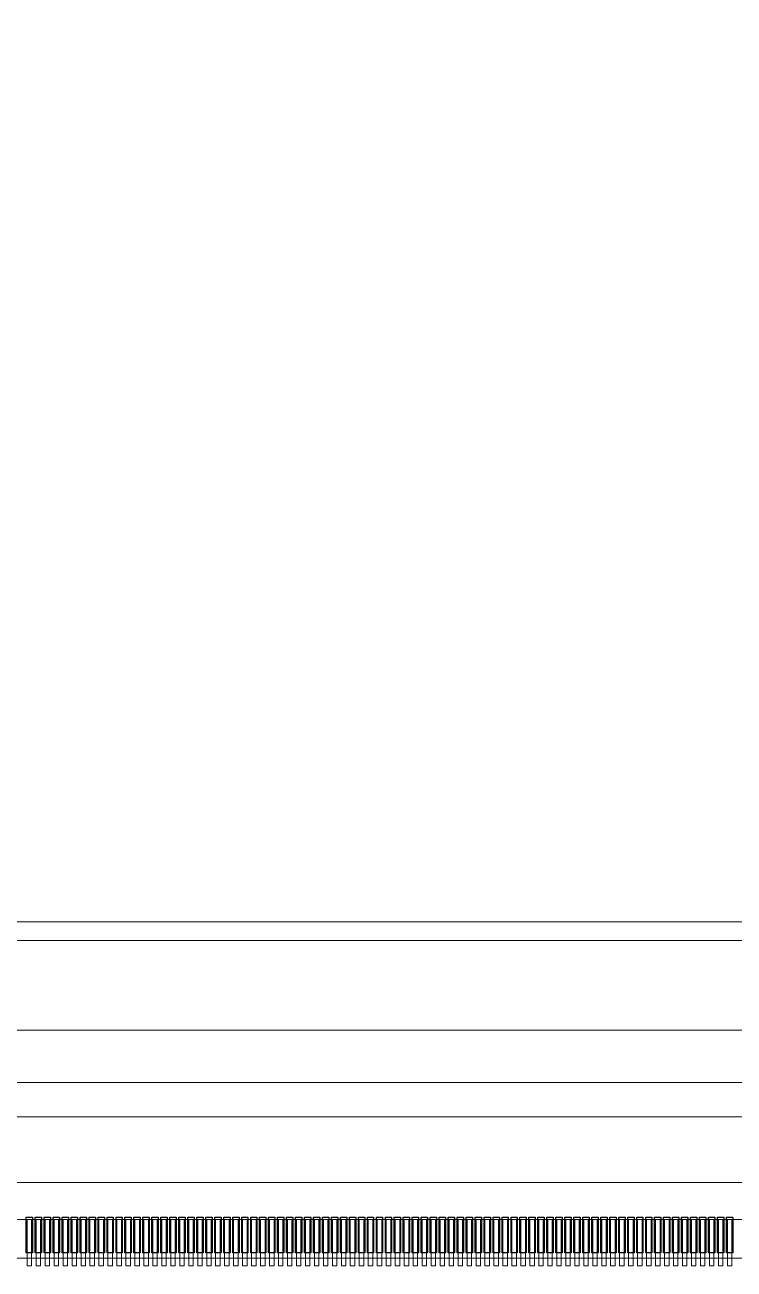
# Model space of a CAD drawing. Header units: inches. Extents: x 4091 to 6273, y -6229 to -5636.
# Drawn here: x 5819.71 to 5829.19, y -5933.88 to -5917.23 of the extents above; entities that cross this region are included whole.
import ezdxf

# ---------------------------------------------------------------- set-up
doc = ezdxf.new("R2010")
doc.units = ezdxf.units.IN
doc.header["$LTSCALE"] = 0.5
doc.header["$MEASUREMENT"] = 0
doc.layers.add('COVER LENS', color=6, linetype='Continuous', lineweight=0)
doc.layers.add('LCM', color=2, linetype='Continuous', lineweight=0)
doc.layers.add('图框及文字', color=7, linetype='Continuous')

# ---------------------------------------------------------------- blocks, each defined once
blk = doc.blocks.new('*U24')
at = {"layer": '图框及文字'}
blk.add_lwpolyline([(-0.042, 0.24), (0.042, 0.24), (0.042, -0.24), (-0.042, -0.24)], close=True, dxfattribs=at)
blk = doc.blocks.new('*U25')
at = {"layer": '图框及文字', "color": 0, "linetype": 'ByBlock', "lineweight": -2}
for p in [(7.08, 0), (7.2, 0), (7.32, 0), (7.44, 0), (7.56, 0), (7.68, 0), (7.8, 0), (7.92, 0), (8.04, 0), (8.16, 0), (8.28, 0), (8.4, 0), (8.52, 0), (8.64, 0), (8.76, 0), (8.88, 0), (9, 0), (9.12, 0), (9.24, 0), (9.36, 0), (9.48, 0), (9.6, 0), (9.72, 0), (9.84, 0), (9.96, 0), (10.08, 0), (10.2, 0), (10.32, 0), (10.44, 0), (10.56, 0), (10.68, 0), (10.8, 0), (10.92, 0), (11.04, 0), (11.16, 0), (11.28, 0), (11.4, 0), (11.52, 0), (11.64, 0), (11.76, 0), (11.88, 0), (12, 0), (12.12, 0), (12.24, 0), (12.36, 0), (12.48, 0), (12.6, 0), (12.72, 0), (12.84, 0), (12.96, 0), (13.08, 0), (13.2, 0), (13.32, 0), (13.44, 0), (13.56, 0), (13.68, 0), (13.8, 0), (13.92, 0), (14.04, 0), (14.16, 0), (14.28, 0), (14.4, 0), (14.52, 0), (14.64, 0), (14.76, 0), (14.88, 0), (15, 0), (15.12, 0), (15.24, 0), (15.36, 0), (15.48, 0), (15.6, 0), (15.72, 0), (15.84, 0), (15.96, 0), (16.08, 0), (16.2, 0), (16.32, 0), (16.44, 0)]:
    blk.add_blockref('*U24', p, dxfattribs=at)

msp = doc.modelspace()

# ---------------------------------------------------------------- linework, layer by layer
at = {"layer": 'COVER LENS', "color": 1, "lineweight": 0}
msp.add_lwpolyline([(5798.5989, -5805.2121), (5860.9829, -5805.2121), (5860.9829, -5929.4801), (5798.5989, -5929.4801)], close=True, dxfattribs=at)
at = {"layer": 'LCM'}
msp.add_line((5797.8489, -5931.3801), (5861.7329, -5931.3801), dxfattribs=at)
for points in [[(5861.7329, -5933.7301), (5797.8489, -5933.7301), (5797.8489, -5804.4621), (5861.7329, -5804.4621)], [(5797.9489, -5804.5621), (5861.6329, -5804.5621), (5861.6329, -5930.6801), (5797.9489, -5930.6801)], [(5860.9829, -5929.4801), (5798.5989, -5929.4801), (5798.5989, -5805.2121), (5860.9829, -5805.2121)], [(5798.5989, -5805.2121), (5860.9829, -5805.2121), (5860.9829, -5929.4801), (5798.5989, -5929.4801)], [(5860.7329, -5929.2301), (5798.8489, -5929.2301), (5798.8489, -5805.4621), (5860.7329, -5805.4621)], [(5798.8489, -5929.2301), (5860.7329, -5929.2301), (5860.7329, -5805.4621), (5798.8489, -5805.4621)], [(5815.9909, -5932.7182), (5815.9909, -5931.8382), (5843.5909, -5931.8382), (5843.5909, -5932.7182)], [(5819.7414, -5933.8301), (5819.8014, -5933.8301), (5819.8014, -5933.2101), (5819.7414, -5933.2101)], [(5819.8614, -5933.8301), (5819.9214, -5933.8301), (5819.9214, -5933.2101), (5819.8614, -5933.2101)], [(5819.9814, -5933.8301), (5820.0414, -5933.8301), (5820.0414, -5933.2101), (5819.9814, -5933.2101)], [(5820.1014, -5933.8301), (5820.1614, -5933.8301), (5820.1614, -5933.2101), (5820.1014, -5933.2101)], [(5820.2214, -5933.8301), (5820.2814, -5933.8301), (5820.2814, -5933.2101), (5820.2214, -5933.2101)], [(5820.3414, -5933.8301), (5820.4014, -5933.8301), (5820.4014, -5933.2101), (5820.3414, -5933.2101)], [(5820.4614, -5933.8301), (5820.5214, -5933.8301), (5820.5214, -5933.2101), (5820.4614, -5933.2101)], [(5820.5814, -5933.8301), (5820.6414, -5933.8301), (5820.6414, -5933.2101), (5820.5814, -5933.2101)], [(5820.7014, -5933.8301), (5820.7614, -5933.8301), (5820.7614, -5933.2101), (5820.7014, -5933.2101)], [(5820.8214, -5933.8301), (5820.8814, -5933.8301), (5820.8814, -5933.2101), (5820.8214, -5933.2101)], [(5820.9414, -5933.8301), (5821.0014, -5933.8301), (5821.0014, -5933.2101), (5820.9414, -5933.2101)], [(5821.0614, -5933.8301), (5821.1214, -5933.8301), (5821.1214, -5933.2101), (5821.0614, -5933.2101)], [(5821.1814, -5933.8301), (5821.2414, -5933.8301), (5821.2414, -5933.2101), (5821.1814, -5933.2101)], [(5821.3014, -5933.8301), (5821.3614, -5933.8301), (5821.3614, -5933.2101), (5821.3014, -5933.2101)], [(5821.4214, -5933.8301), (5821.4814, -5933.8301), (5821.4814, -5933.2101), (5821.4214, -5933.2101)], [(5821.5414, -5933.8301), (5821.6014, -5933.8301), (5821.6014, -5933.2101), (5821.5414, -5933.2101)], [(5821.6614, -5933.8301), (5821.7214, -5933.8301), (5821.7214, -5933.2101), (5821.6614, -5933.2101)], [(5821.7814, -5933.8301), (5821.8414, -5933.8301), (5821.8414, -5933.2101), (5821.7814, -5933.2101)], [(5821.9014, -5933.8301), (5821.9614, -5933.8301), (5821.9614, -5933.2101), (5821.9014, -5933.2101)], [(5822.0214, -5933.8301), (5822.0814, -5933.8301), (5822.0814, -5933.2101), (5822.0214, -5933.2101)], [(5822.1414, -5933.8301), (5822.2014, -5933.8301), (5822.2014, -5933.2101), (5822.1414, -5933.2101)], [(5822.2614, -5933.8301), (5822.3214, -5933.8301), (5822.3214, -5933.2101), (5822.2614, -5933.2101)], [(5822.3814, -5933.8301), (5822.4414, -5933.8301), (5822.4414, -5933.2101), (5822.3814, -5933.2101)], [(5822.5014, -5933.8301), (5822.5614, -5933.8301), (5822.5614, -5933.2101), (5822.5014, -5933.2101)], [(5822.6214, -5933.8301), (5822.6814, -5933.8301), (5822.6814, -5933.2101), (5822.6214, -5933.2101)], [(5822.7414, -5933.8301), (5822.8014, -5933.8301), (5822.8014, -5933.2101), (5822.7414, -5933.2101)], [(5822.8614, -5933.8301), (5822.9214, -5933.8301), (5822.9214, -5933.2101), (5822.8614, -5933.2101)], [(5822.9814, -5933.8301), (5823.0414, -5933.8301), (5823.0414, -5933.2101), (5822.9814, -5933.2101)], [(5823.1014, -5933.8301), (5823.1614, -5933.8301), (5823.1614, -5933.2101), (5823.1014, -5933.2101)], [(5823.2214, -5933.8301), (5823.2814, -5933.8301), (5823.2814, -5933.2101), (5823.2214, -5933.2101)], [(5823.3414, -5933.8301), (5823.4014, -5933.8301), (5823.4014, -5933.2101), (5823.3414, -5933.2101)], [(5823.4614, -5933.8301), (5823.5214, -5933.8301), (5823.5214, -5933.2101), (5823.4614, -5933.2101)], [(5823.5814, -5933.8301), (5823.6414, -5933.8301), (5823.6414, -5933.2101), (5823.5814, -5933.2101)], [(5823.7014, -5933.8301), (5823.7614, -5933.8301), (5823.7614, -5933.2101), (5823.7014, -5933.2101)], [(5823.8214, -5933.8301), (5823.8814, -5933.8301), (5823.8814, -5933.2101), (5823.8214, -5933.2101)], [(5823.9414, -5933.8301), (5824.0014, -5933.8301), (5824.0014, -5933.2101), (5823.9414, -5933.2101)], [(5824.0614, -5933.8301), (5824.1214, -5933.8301), (5824.1214, -5933.2101), (5824.0614, -5933.2101)], [(5824.1814, -5933.8301), (5824.2414, -5933.8301), (5824.2414, -5933.2101), (5824.1814, -5933.2101)], [(5824.3014, -5933.8301), (5824.3614, -5933.8301), (5824.3614, -5933.2101), (5824.3014, -5933.2101)], [(5824.4214, -5933.8301), (5824.4814, -5933.8301), (5824.4814, -5933.2101), (5824.4214, -5933.2101)], [(5824.5414, -5933.8301), (5824.6014, -5933.8301), (5824.6014, -5933.2101), (5824.5414, -5933.2101)], [(5824.6614, -5933.8301), (5824.7214, -5933.8301), (5824.7214, -5933.2101), (5824.6614, -5933.2101)], [(5824.7814, -5933.8301), (5824.8414, -5933.8301), (5824.8414, -5933.2101), (5824.7814, -5933.2101)], [(5824.9014, -5933.8301), (5824.9614, -5933.8301), (5824.9614, -5933.2101), (5824.9014, -5933.2101)], [(5825.0214, -5933.8301), (5825.0814, -5933.8301), (5825.0814, -5933.2101), (5825.0214, -5933.2101)], [(5825.1414, -5933.8301), (5825.2014, -5933.8301), (5825.2014, -5933.2101), (5825.1414, -5933.2101)], [(5825.2614, -5933.8301), (5825.3214, -5933.8301), (5825.3214, -5933.2101), (5825.2614, -5933.2101)], [(5825.3814, -5933.8301), (5825.4414, -5933.8301), (5825.4414, -5933.2101), (5825.3814, -5933.2101)], [(5825.5014, -5933.8301), (5825.5614, -5933.8301), (5825.5614, -5933.2101), (5825.5014, -5933.2101)], [(5825.6214, -5933.8301), (5825.6814, -5933.8301), (5825.6814, -5933.2101), (5825.6214, -5933.2101)], [(5825.7414, -5933.8301), (5825.8014, -5933.8301), (5825.8014, -5933.2101), (5825.7414, -5933.2101)], [(5825.8614, -5933.8301), (5825.9214, -5933.8301), (5825.9214, -5933.2101), (5825.8614, -5933.2101)], [(5825.9814, -5933.8301), (5826.0414, -5933.8301), (5826.0414, -5933.2101), (5825.9814, -5933.2101)], [(5826.1014, -5933.8301), (5826.1614, -5933.8301), (5826.1614, -5933.2101), (5826.1014, -5933.2101)], [(5826.2214, -5933.8301), (5826.2814, -5933.8301), (5826.2814, -5933.2101), (5826.2214, -5933.2101)], [(5826.3414, -5933.8301), (5826.4014, -5933.8301), (5826.4014, -5933.2101), (5826.3414, -5933.2101)], [(5826.4614, -5933.8301), (5826.5214, -5933.8301), (5826.5214, -5933.2101), (5826.4614, -5933.2101)], [(5826.5814, -5933.8301), (5826.6414, -5933.8301), (5826.6414, -5933.2101), (5826.5814, -5933.2101)], [(5826.7014, -5933.8301), (5826.7614, -5933.8301), (5826.7614, -5933.2101), (5826.7014, -5933.2101)], [(5826.8214, -5933.8301), (5826.8814, -5933.8301), (5826.8814, -5933.2101), (5826.8214, -5933.2101)], [(5826.9414, -5933.8301), (5827.0014, -5933.8301), (5827.0014, -5933.2101), (5826.9414, -5933.2101)], [(5827.0614, -5933.8301), (5827.1214, -5933.8301), (5827.1214, -5933.2101), (5827.0614, -5933.2101)], [(5827.1814, -5933.8301), (5827.2414, -5933.8301), (5827.2414, -5933.2101), (5827.1814, -5933.2101)], [(5827.3014, -5933.8301), (5827.3614, -5933.8301), (5827.3614, -5933.2101), (5827.3014, -5933.2101)], [(5827.4214, -5933.8301), (5827.4814, -5933.8301), (5827.4814, -5933.2101), (5827.4214, -5933.2101)], [(5827.5414, -5933.8301), (5827.6014, -5933.8301), (5827.6014, -5933.2101), (5827.5414, -5933.2101)], [(5827.6614, -5933.8301), (5827.7214, -5933.8301), (5827.7214, -5933.2101), (5827.6614, -5933.2101)], [(5827.7814, -5933.8301), (5827.8414, -5933.8301), (5827.8414, -5933.2101), (5827.7814, -5933.2101)], [(5827.9014, -5933.8301), (5827.9614, -5933.8301), (5827.9614, -5933.2101), (5827.9014, -5933.2101)], [(5828.0214, -5933.8301), (5828.0814, -5933.8301), (5828.0814, -5933.2101), (5828.0214, -5933.2101)], [(5828.1414, -5933.8301), (5828.2014, -5933.8301), (5828.2014, -5933.2101), (5828.1414, -5933.2101)], [(5828.2614, -5933.8301), (5828.3214, -5933.8301), (5828.3214, -5933.2101), (5828.2614, -5933.2101)], [(5828.3814, -5933.8301), (5828.4414, -5933.8301), (5828.4414, -5933.2101), (5828.3814, -5933.2101)], [(5828.5014, -5933.8301), (5828.5614, -5933.8301), (5828.5614, -5933.2101), (5828.5014, -5933.2101)], [(5828.6214, -5933.8301), (5828.6814, -5933.8301), (5828.6814, -5933.2101), (5828.6214, -5933.2101)], [(5828.7414, -5933.8301), (5828.8014, -5933.8301), (5828.8014, -5933.2101), (5828.7414, -5933.2101)], [(5828.8614, -5933.8301), (5828.9214, -5933.8301), (5828.9214, -5933.2101), (5828.8614, -5933.2101)], [(5828.9814, -5933.8301), (5829.0414, -5933.8301), (5829.0414, -5933.2101), (5828.9814, -5933.2101)], [(5829.1014, -5933.8301), (5829.1614, -5933.8301), (5829.1614, -5933.2101), (5829.1014, -5933.2101)]]:
    msp.add_lwpolyline(points, close=True, dxfattribs=at)
msp.add_lwpolyline([(5810.6494, -5936.5375), (5810.6494, -5933.2101), (5848.4547, -5933.2101), (5848.4547, -5935.7721, -0.2443869)], format="xyb", dxfattribs=at)

# ---------------------------------------------------------------- block references
msp.add_blockref('*U25', (5812.6914, -5933.4201), dxfattribs=at)

doc.saveas('drawing.dxf')
